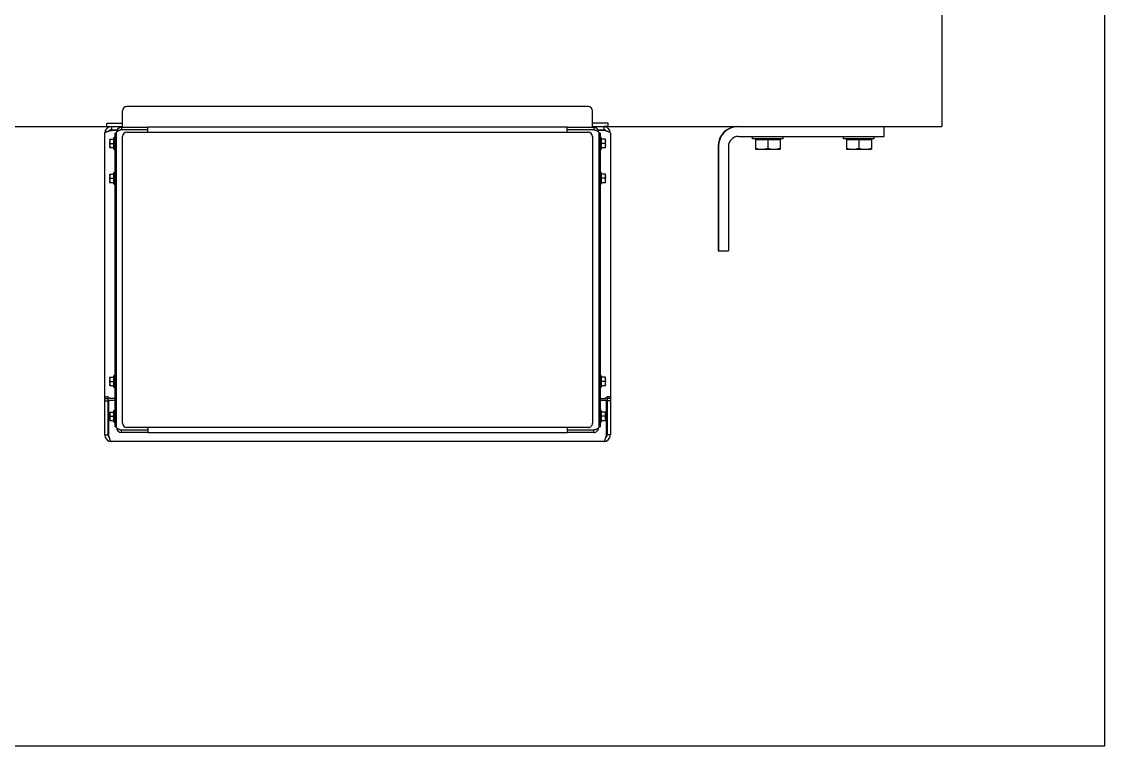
# Model space of a CAD drawing. Header units: millimetres. Extents: x 0 to 1390178, y 0 to 110113.
# Drawn here: x 719718 to 720312, y 31331 to 31728 of the extents above; entities that cross this region are included whole.
import ezdxf
from ezdxf.xclip import XClip

# ---------------------------------------------------------------- set-up
doc = ezdxf.new("R2010")
doc.units = ezdxf.units.MM
doc.header["$LTSCALE"] = 100
doc.header["$XCLIPFRAME"] = 0
doc.layers.add('X - 평면도$0$M-PAD', color=8, linetype='Continuous')
doc.layers.add('X - 평면도$0$설비장비', color=6, linetype='Continuous', plot=False)

# ---------------------------------------------------------------- blocks, each defined once
blk = doc.blocks.new('X - 평면도$0$A$C7c159ae6')
at = {"layer": 'X - 평면도$0$M-PAD'}
blk.add_lwpolyline([(7.29, 0), (7.29, -1300), (-2692.71, -1300), (-2692.71, 0), (7.29, 0)], dxfattribs=at)
at = {"layer": 'X - 평면도$0$설비장비'}
for p, q in [((-81.83, -894.32), (-81.83, -960.23)), ((-275.7, -949.31), (-528.88, -949.31)), ((-531.15, -960.68), (-531.15, -951.59)), ((-273.42, -960.67), (-273.42, -951.58)), ((-946.65, -960.23), (-539.79, -960.23)), ((-539.79, -958.41), (-531.15, -958.41)), ((-539.79, -960.23), (-539.79, -958.41)), ((-539.79, -960.23), (-537.29, -960.23)), ((-537.29, -960.23), (-531.15, -960.23)), ((-537.29, -960.23), (-537.29, -962.05)), ((-531.83, -960.68), (-517.29, -960.68)), ((-531.83, -960.68), (-531.83, -962.04)), ((-287.29, -960.67), (-517.29, -960.68)), ((-517.29, -963.4), (-517.29, -960.68)), ((-287.29, -960.67), (-272.74, -960.67)), ((-287.29, -963.4), (-287.29, -960.67)), ((-264.79, -958.41), (-273.42, -958.41)), ((-273.42, -960.23), (-267.29, -960.23)), ((-272.74, -960.67), (-272.74, -962.04)), ((-264.79, -960.23), (-267.29, -960.23)), ((-267.29, -960.23), (-267.29, -962.05)), ((-264.79, -960.23), (-264.79, -958.41)), ((-264.79, -960.23), (-193.65, -960.23)), ((-193.42, -960.23), (-113.82, -960.23)), ((-113.82, -960.23), (-81.83, -960.23)), ((-113.42, -965.68), (-113.42, -960.23)), ((-540.92, -963.87), (-540.91, -963.79)), ((-540.92, -1129.32), (-540.92, -963.87)), ((-540.91, -963.79), (-540.87, -963.71)), ((-540.87, -963.71), (-540.81, -963.63)), ((-540.81, -963.63), (-540.73, -963.55)), ((-540.73, -963.55), (-540.62, -963.47)), ((-540.62, -963.47), (-540.48, -963.39)), ((-540.48, -963.39), (-540.33, -963.31)), ((-540.33, -963.31), (-540.16, -963.23)), ((-540.16, -963.23), (-539.96, -963.15)), ((-539.96, -963.15), (-539.75, -963.07)), ((-539.75, -963.07), (-539.52, -962.99)), ((-539.52, -962.99), (-539.28, -962.91)), ((-539.28, -962.91), (-539.02, -962.83)), ((-539.02, -962.83), (-538.75, -962.75)), ((-538.75, -962.75), (-538.47, -962.67)), ((-538.47, -962.67), (-538.18, -962.59)), ((-538.2, -967.27), (-535.95, -967.27)), ((-538.2, -967.27), (-538.2, -971.81)), ((-538.2, -967.98), (-538.19, -967.88)), ((-538.19, -967.88), (-538.18, -967.78)), ((-538.18, -962.59), (-537.89, -962.52)), ((-538.18, -967.78), (-538.17, -967.69)), ((-538.17, -967.69), (-538.16, -967.61)), ((-538.16, -967.61), (-538.15, -967.54)), ((-538.15, -967.54), (-538.13, -967.47)), ((-538.13, -967.47), (-538.12, -967.41)), ((-538.12, -967.41), (-538.1, -967.36)), ((-538.1, -967.36), (-538.07, -967.31)), ((-538.07, -967.31), (-538.05, -967.27)), ((-537.89, -962.52), (-537.29, -962.36)), ((-537.29, -962.05), (-534.19, -962.05)), ((-534.35, -962.36), (-537.29, -962.36)), ((-535.95, -972.59), (-535.95, -966.49)), ((-535.47, -963.86), (-534.56, -963.86)), ((-535.47, -963.86), (-535.47, -1124.77)), ((-534.55, -963.32), (-534.56, -963.4)), ((-534.56, -1125.22), (-534.56, -963.4)), ((-534.51, -963.24), (-534.55, -963.32)), ((-534.46, -963.16), (-534.51, -963.24)), ((-534.38, -963.08), (-534.46, -963.16)), ((-534.27, -963), (-534.38, -963.08)), ((-534.15, -962.92), (-534.27, -963)), ((-534.01, -962.84), (-534.15, -962.92)), ((-533.85, -962.76), (-534.01, -962.84)), ((-533.67, -962.68), (-533.85, -962.76)), ((-533.48, -962.6), (-533.67, -962.68)), ((-533.27, -962.52), (-533.48, -962.6)), ((-533.05, -962.44), (-533.27, -962.52)), ((-532.82, -962.36), (-533.05, -962.44)), ((-532.58, -962.28), (-532.82, -962.36)), ((-532.33, -962.2), (-532.58, -962.28)), ((-531.83, -962.04), (-532.33, -962.2)), ((-531.97, -962.05), (-531.85, -962.05)), ((-517.29, -962.04), (-531.83, -962.04)), ((-531.15, -1122.95), (-531.15, -965.68)), ((-528.88, -963.4), (-275.7, -963.4)), ((-272.74, -962.04), (-287.29, -962.04)), ((-273.42, -965.67), (-273.42, -1122.95)), ((-272.24, -962.2), (-272.74, -962.04)), ((-272.71, -962.05), (-272.59, -962.05)), ((-271.99, -962.28), (-272.24, -962.2)), ((-271.76, -962.36), (-271.99, -962.28)), ((-271.53, -962.44), (-271.76, -962.36)), ((-271.31, -962.52), (-271.53, -962.44)), ((-271.1, -962.6), (-271.31, -962.52)), ((-270.9, -962.68), (-271.1, -962.6)), ((-270.73, -962.76), (-270.9, -962.68)), ((-270.57, -962.84), (-270.73, -962.76)), ((-270.42, -962.92), (-270.57, -962.84)), ((-270.3, -963), (-270.42, -962.92)), ((-270.38, -962.05), (-267.29, -962.05)), ((-270.2, -963.08), (-270.3, -963)), ((-267.29, -962.36), (-270.22, -962.36)), ((-270.12, -963.16), (-270.2, -963.08)), ((-270.06, -963.24), (-270.12, -963.16)), ((-270.03, -963.32), (-270.06, -963.24)), ((-270.01, -963.4), (-270.03, -963.32)), ((-270.01, -963.4), (-270.01, -1125.22)), ((-270.01, -963.86), (-269.1, -963.86)), ((-269.1, -1124.77), (-269.1, -963.86)), ((-268.62, -966.48), (-268.62, -972.59)), ((-266.38, -967.27), (-268.62, -967.27)), ((-266.69, -962.52), (-267.29, -962.36)), ((-266.39, -962.59), (-266.69, -962.52)), ((-266.53, -967.27), (-266.5, -967.31)), ((-266.5, -967.31), (-266.47, -967.37)), ((-266.47, -967.37), (-266.45, -967.42)), ((-266.45, -967.42), (-266.44, -967.48)), ((-266.44, -967.48), (-266.42, -967.54)), ((-266.42, -967.54), (-266.41, -967.6)), ((-266.41, -967.6), (-266.4, -967.66)), ((-266.4, -967.66), (-266.4, -967.73)), ((-266.4, -967.73), (-266.39, -967.81)), ((-266.11, -962.67), (-266.39, -962.59)), ((-266.39, -967.81), (-266.38, -967.89)), ((-266.38, -971.81), (-266.38, -967.27)), ((-266.38, -967.89), (-266.38, -967.98)), ((-265.83, -962.75), (-266.11, -962.67)), ((-265.56, -962.83), (-265.83, -962.75)), ((-265.3, -962.91), (-265.56, -962.83)), ((-265.05, -962.99), (-265.3, -962.91)), ((-264.82, -963.07), (-265.05, -962.99)), ((-264.61, -963.15), (-264.82, -963.07)), ((-264.42, -963.23), (-264.61, -963.15)), ((-264.24, -963.31), (-264.42, -963.23)), ((-264.09, -963.39), (-264.24, -963.31)), ((-263.96, -963.47), (-264.09, -963.39)), ((-263.85, -963.55), (-263.96, -963.47)), ((-263.76, -963.63), (-263.85, -963.55)), ((-263.7, -963.71), (-263.76, -963.63)), ((-263.66, -963.79), (-263.7, -963.71)), ((-263.65, -963.87), (-263.66, -963.79)), ((-263.65, -963.87), (-263.65, -1129.32)), ((-193.42, -965.68), (-113.42, -965.68)), ((-185.7, -967.05), (-185.7, -965.68)), ((-168.88, -967.05), (-185.7, -967.05)), ((-184.1, -967.32), (-170.47, -967.32)), ((-184.1, -967.32), (-184.1, -972.73)), ((-183.58, -967.32), (-183.58, -967.05)), ((-177.29, -967.32), (-177.29, -972.12)), ((-170.99, -967.32), (-170.99, -967.05)), ((-170.47, -967.32), (-170.47, -972.73)), ((-168.88, -967.05), (-168.88, -965.68)), ((-135.7, -967.05), (-135.7, -965.68)), ((-118.88, -967.05), (-135.7, -967.05)), ((-134.1, -967.32), (-120.47, -967.32)), ((-134.1, -967.32), (-134.1, -972.73)), ((-133.58, -967.32), (-133.58, -967.05)), ((-127.29, -967.32), (-127.29, -972.12)), ((-120.99, -967.32), (-120.99, -967.05)), ((-120.47, -967.32), (-120.47, -972.73)), ((-118.88, -967.05), (-118.88, -965.68)), ((-538.19, -968.92), (-538.2, -968.83)), ((-538.2, -970.25), (-538.19, -970.15)), ((-538.19, -971.19), (-538.2, -971.1)), ((-538.2, -971.81), (-535.95, -971.81)), ((-538.18, -969), (-538.19, -968.92)), ((-538.19, -970.15), (-538.18, -970.05)), ((-538.18, -971.27), (-538.19, -971.19)), ((-538.18, -969.08), (-538.18, -969)), ((-538.17, -969.15), (-538.18, -969.08)), ((-538.18, -970.05), (-538.17, -969.96)), ((-538.18, -971.35), (-538.18, -971.27)), ((-538.17, -971.42), (-538.18, -971.35)), ((-538.16, -969.21), (-538.17, -969.15)), ((-538.17, -969.96), (-538.16, -969.89)), ((-538.16, -971.48), (-538.17, -971.42)), ((-538.15, -969.27), (-538.16, -969.21)), ((-538.16, -969.89), (-538.15, -969.81)), ((-538.15, -971.54), (-538.16, -971.48)), ((-538.14, -969.33), (-538.15, -969.27)), ((-538.15, -969.81), (-538.13, -969.75)), ((-538.14, -971.6), (-538.15, -971.54)), ((-538.12, -969.38), (-538.14, -969.33)), ((-538.12, -971.66), (-538.14, -971.6)), ((-538.13, -969.75), (-538.12, -969.69)), ((-538.1, -969.44), (-538.12, -969.38)), ((-538.12, -969.69), (-538.1, -969.63)), ((-538.1, -971.71), (-538.12, -971.66)), ((-538.08, -969.49), (-538.1, -969.44)), ((-538.1, -969.63), (-538.07, -969.58)), ((-538.08, -971.77), (-538.1, -971.71)), ((-538.05, -969.54), (-538.08, -969.49)), ((-538.05, -971.81), (-538.08, -971.77)), ((-538.07, -969.58), (-538.05, -969.54)), ((-538.05, -969.54), (-535.95, -969.54)), ((-266.53, -969.54), (-268.62, -969.54)), ((-268.62, -971.81), (-266.38, -971.81)), ((-266.5, -969.5), (-266.53, -969.54)), ((-266.53, -969.54), (-266.5, -969.59)), ((-266.5, -971.77), (-266.53, -971.81)), ((-266.48, -969.45), (-266.5, -969.5)), ((-266.5, -969.59), (-266.47, -969.64)), ((-266.48, -971.72), (-266.5, -971.77)), ((-266.46, -969.39), (-266.48, -969.45)), ((-266.46, -971.66), (-266.48, -971.72)), ((-266.47, -969.64), (-266.45, -969.7)), ((-266.44, -969.33), (-266.46, -969.39)), ((-266.44, -971.6), (-266.46, -971.66)), ((-266.45, -969.7), (-266.44, -969.75)), ((-266.42, -969.26), (-266.44, -969.33)), ((-266.44, -969.75), (-266.42, -969.81)), ((-266.42, -971.54), (-266.44, -971.6)), ((-266.41, -969.19), (-266.42, -969.26)), ((-266.42, -969.81), (-266.41, -969.87)), ((-266.41, -971.47), (-266.42, -971.54)), ((-266.4, -969.11), (-266.41, -969.19)), ((-266.41, -969.87), (-266.4, -969.93)), ((-266.4, -971.39), (-266.41, -971.47)), ((-266.39, -969.03), (-266.4, -969.11)), ((-266.4, -969.93), (-266.4, -970)), ((-266.4, -970), (-266.39, -970.08)), ((-266.39, -971.3), (-266.4, -971.39)), ((-266.38, -968.93), (-266.39, -969.03)), ((-266.39, -970.08), (-266.38, -970.16)), ((-266.38, -971.2), (-266.39, -971.3)), ((-266.38, -968.82), (-266.38, -968.93)), ((-266.38, -970.16), (-266.38, -970.25)), ((-266.38, -971.1), (-266.38, -971.2)), ((-204.56, -971.14), (-204.56, -1028.41)), ((-204.33, -971.14), (-204.33, -1028.41)), ((-198.88, -971.14), (-198.88, -1028.41)), ((-184.1, -972.12), (-183.39, -972.34)), ((-184.1, -972.73), (-170.47, -972.73)), ((-183.39, -972.34), (-182.71, -972.51)), ((-182.71, -972.51), (-182.03, -972.63)), ((-182.03, -972.63), (-181.36, -972.7)), ((-181.36, -972.7), (-180.7, -972.73)), ((-180.7, -972.73), (-180.03, -972.7)), ((-180.03, -972.7), (-179.36, -972.63)), ((-179.36, -972.63), (-178.68, -972.51)), ((-178.68, -972.51), (-178, -972.34)), ((-178, -972.34), (-177.29, -972.12)), ((-177.29, -972.12), (-176.57, -972.34)), ((-176.57, -972.34), (-175.89, -972.51)), ((-175.89, -972.51), (-175.22, -972.63)), ((-175.22, -972.63), (-174.55, -972.7)), ((-174.55, -972.7), (-173.88, -972.73)), ((-173.88, -972.73), (-173.21, -972.7)), ((-173.21, -972.7), (-172.54, -972.63)), ((-172.54, -972.63), (-171.87, -972.51)), ((-171.87, -972.51), (-171.18, -972.34)), ((-171.18, -972.34), (-170.47, -972.12)), ((-134.1, -972.12), (-133.39, -972.34)), ((-134.1, -972.73), (-120.47, -972.73)), ((-133.39, -972.34), (-132.71, -972.51)), ((-132.71, -972.51), (-132.03, -972.63)), ((-132.03, -972.63), (-131.36, -972.7)), ((-131.36, -972.7), (-130.7, -972.73)), ((-130.7, -972.73), (-130.03, -972.7)), ((-130.03, -972.7), (-129.36, -972.63)), ((-129.36, -972.63), (-128.68, -972.51)), ((-128.68, -972.51), (-128, -972.34)), ((-128, -972.34), (-127.29, -972.12)), ((-127.29, -972.12), (-126.57, -972.34)), ((-126.57, -972.34), (-125.89, -972.51)), ((-125.89, -972.51), (-125.22, -972.63)), ((-125.22, -972.63), (-124.55, -972.7)), ((-124.55, -972.7), (-123.88, -972.73)), ((-123.88, -972.73), (-123.21, -972.7)), ((-123.21, -972.7), (-122.54, -972.63)), ((-122.54, -972.63), (-121.87, -972.51)), ((-121.87, -972.51), (-121.18, -972.34)), ((-121.18, -972.34), (-120.47, -972.12)), ((-535.95, -991.69), (-535.95, -985.58)), ((-268.62, -985.57), (-268.62, -991.68)), ((-538.2, -986.36), (-535.95, -986.36)), ((-538.2, -986.36), (-538.2, -990.9)), ((-538.2, -987.07), (-538.19, -986.97)), ((-538.19, -988.01), (-538.2, -987.92)), ((-538.2, -989.35), (-538.19, -989.24)), ((-538.19, -990.28), (-538.2, -990.19)), ((-538.2, -990.9), (-535.95, -990.9)), ((-538.19, -986.97), (-538.18, -986.87)), ((-538.18, -988.09), (-538.19, -988.01)), ((-538.19, -989.24), (-538.18, -989.14)), ((-538.18, -990.36), (-538.19, -990.28)), ((-538.18, -986.87), (-538.17, -986.78)), ((-538.18, -988.17), (-538.18, -988.09)), ((-538.17, -988.24), (-538.18, -988.17)), ((-538.18, -989.14), (-538.17, -989.06)), ((-538.18, -990.44), (-538.18, -990.36)), ((-538.17, -990.51), (-538.18, -990.44)), ((-538.17, -986.78), (-538.16, -986.7)), ((-538.16, -988.3), (-538.17, -988.24)), ((-538.17, -989.06), (-538.16, -988.98)), ((-538.16, -990.57), (-538.17, -990.51)), ((-538.16, -986.7), (-538.15, -986.63)), ((-538.15, -988.36), (-538.16, -988.3)), ((-538.16, -988.98), (-538.15, -988.9)), ((-538.15, -990.63), (-538.16, -990.57)), ((-538.15, -986.63), (-538.13, -986.57)), ((-538.14, -988.42), (-538.15, -988.36)), ((-538.15, -988.9), (-538.13, -988.84)), ((-538.14, -990.69), (-538.15, -990.63)), ((-538.12, -988.47), (-538.14, -988.42)), ((-538.12, -990.75), (-538.14, -990.69)), ((-538.13, -986.57), (-538.12, -986.5)), ((-538.13, -988.84), (-538.12, -988.78)), ((-538.12, -986.5), (-538.1, -986.45)), ((-538.1, -988.53), (-538.12, -988.47)), ((-538.12, -988.78), (-538.1, -988.72)), ((-538.1, -990.8), (-538.12, -990.75)), ((-538.1, -986.45), (-538.07, -986.4)), ((-538.08, -988.58), (-538.1, -988.53)), ((-538.1, -988.72), (-538.07, -988.67)), ((-538.08, -990.86), (-538.1, -990.8)), ((-538.05, -988.63), (-538.08, -988.58)), ((-538.05, -990.9), (-538.08, -990.86)), ((-538.07, -986.4), (-538.05, -986.36)), ((-538.07, -988.67), (-538.05, -988.63)), ((-538.05, -988.63), (-535.95, -988.63)), ((-266.38, -986.36), (-268.62, -986.36)), ((-266.53, -988.63), (-268.62, -988.63)), ((-268.62, -990.9), (-266.38, -990.9)), ((-266.53, -986.36), (-266.5, -986.4)), ((-266.5, -988.59), (-266.53, -988.63)), ((-266.53, -988.63), (-266.5, -988.68)), ((-266.5, -990.86), (-266.53, -990.9)), ((-266.5, -986.4), (-266.47, -986.46)), ((-266.48, -988.54), (-266.5, -988.59)), ((-266.5, -988.68), (-266.47, -988.73)), ((-266.48, -990.81), (-266.5, -990.86)), ((-266.47, -986.46), (-266.45, -986.51)), ((-266.46, -988.48), (-266.48, -988.54)), ((-266.47, -988.73), (-266.45, -988.79)), ((-266.46, -990.76), (-266.48, -990.81)), ((-266.44, -988.42), (-266.46, -988.48)), ((-266.44, -990.69), (-266.46, -990.76)), ((-266.45, -986.51), (-266.44, -986.57)), ((-266.45, -988.79), (-266.44, -988.84)), ((-266.44, -986.57), (-266.42, -986.63)), ((-266.42, -988.36), (-266.44, -988.42)), ((-266.44, -988.84), (-266.42, -988.9)), ((-266.42, -990.63), (-266.44, -990.69)), ((-266.42, -986.63), (-266.41, -986.69)), ((-266.41, -988.28), (-266.42, -988.36)), ((-266.42, -988.9), (-266.41, -988.96)), ((-266.41, -990.56), (-266.42, -990.63)), ((-266.41, -986.69), (-266.4, -986.75)), ((-266.4, -988.2), (-266.41, -988.28)), ((-266.41, -988.96), (-266.4, -989.02)), ((-266.4, -990.48), (-266.41, -990.56)), ((-266.4, -986.75), (-266.4, -986.82)), ((-266.4, -986.82), (-266.39, -986.9)), ((-266.39, -988.12), (-266.4, -988.2)), ((-266.4, -989.02), (-266.4, -989.09)), ((-266.4, -989.09), (-266.39, -989.17)), ((-266.39, -990.39), (-266.4, -990.48)), ((-266.39, -986.9), (-266.38, -986.98)), ((-266.38, -988.02), (-266.39, -988.12)), ((-266.39, -989.17), (-266.38, -989.25)), ((-266.38, -990.29), (-266.39, -990.39)), ((-266.38, -990.9), (-266.38, -986.36)), ((-266.38, -986.98), (-266.38, -987.07)), ((-266.38, -987.91), (-266.38, -988.02)), ((-266.38, -989.25), (-266.38, -989.34)), ((-266.38, -990.19), (-266.38, -990.29)), ((-204.56, -1028.41), (-198.88, -1028.41)), ((-538.19, -1097.72), (-535.95, -1097.72)), ((-538.19, -1097.72), (-538.19, -1102.27)), ((-538.19, -1098.33), (-538.18, -1098.23)), ((-538.19, -1098.44), (-538.19, -1098.33)), ((-538.18, -1098.23), (-538.17, -1098.15)), ((-538.17, -1098.15), (-538.16, -1098.07)), ((-538.16, -1098.07), (-538.15, -1098)), ((-538.15, -1098), (-538.13, -1097.93)), ((-538.13, -1097.93), (-538.12, -1097.87)), ((-538.12, -1097.87), (-538.1, -1097.81)), ((-538.1, -1097.81), (-538.07, -1097.76)), ((-538.07, -1097.76), (-538.04, -1097.72)), ((-535.95, -1103.05), (-535.95, -1096.94)), ((-268.62, -1096.94), (-268.62, -1103.05)), ((-266.38, -1097.72), (-268.62, -1097.72)), ((-266.53, -1097.72), (-266.49, -1097.77)), ((-266.49, -1097.77), (-266.47, -1097.82)), ((-266.47, -1097.82), (-266.45, -1097.88)), ((-266.45, -1097.88), (-266.44, -1097.93)), ((-266.44, -1097.93), (-266.42, -1097.99)), ((-266.42, -1097.99), (-266.41, -1098.05)), ((-266.41, -1098.05), (-266.4, -1098.12)), ((-266.4, -1098.12), (-266.4, -1098.19)), ((-266.4, -1098.19), (-266.39, -1098.26)), ((-266.39, -1098.26), (-266.38, -1098.34)), ((-266.38, -1102.27), (-266.38, -1097.72)), ((-266.38, -1098.34), (-266.38, -1098.43)), ((-538.19, -1099.37), (-538.19, -1099.28)), ((-538.18, -1099.45), (-538.19, -1099.37)), ((-538.19, -1100.6), (-538.18, -1100.51)), ((-538.19, -1100.71), (-538.19, -1100.6)), ((-538.19, -1101.64), (-538.19, -1101.55)), ((-538.18, -1101.73), (-538.19, -1101.64)), ((-538.19, -1102.27), (-535.95, -1102.27)), ((-538.18, -1099.53), (-538.18, -1099.45)), ((-538.17, -1099.6), (-538.18, -1099.53)), ((-538.18, -1100.51), (-538.17, -1100.42)), ((-538.18, -1101.8), (-538.18, -1101.73)), ((-538.17, -1101.87), (-538.18, -1101.8)), ((-538.16, -1099.66), (-538.17, -1099.6)), ((-538.17, -1100.42), (-538.16, -1100.34)), ((-538.16, -1101.93), (-538.17, -1101.87)), ((-538.15, -1099.72), (-538.16, -1099.66)), ((-538.16, -1100.34), (-538.15, -1100.27)), ((-538.15, -1101.99), (-538.16, -1101.93)), ((-538.14, -1099.78), (-538.15, -1099.72)), ((-538.15, -1100.27), (-538.13, -1100.2)), ((-538.14, -1102.05), (-538.15, -1101.99)), ((-538.12, -1099.84), (-538.14, -1099.78)), ((-538.12, -1102.11), (-538.14, -1102.05)), ((-538.13, -1100.2), (-538.12, -1100.14)), ((-538.1, -1099.89), (-538.12, -1099.84)), ((-538.12, -1100.14), (-538.1, -1100.09)), ((-538.1, -1102.17), (-538.12, -1102.11)), ((-538.08, -1099.95), (-538.1, -1099.89)), ((-538.1, -1100.09), (-538.07, -1100.04)), ((-538.08, -1102.22), (-538.1, -1102.17)), ((-538.04, -1099.99), (-538.08, -1099.95)), ((-538.04, -1102.27), (-538.08, -1102.22)), ((-538.07, -1100.04), (-538.04, -1099.99)), ((-538.04, -1099.99), (-535.95, -1099.99)), ((-266.53, -1099.99), (-268.62, -1099.99)), ((-268.62, -1102.27), (-266.38, -1102.27)), ((-266.5, -1099.95), (-266.53, -1099.99)), ((-266.53, -1099.99), (-266.49, -1100.04)), ((-266.5, -1102.22), (-266.53, -1102.27)), ((-266.47, -1099.9), (-266.5, -1099.95)), ((-266.47, -1102.17), (-266.5, -1102.22)), ((-266.49, -1100.04), (-266.47, -1100.09)), ((-266.45, -1099.85), (-266.47, -1099.9)), ((-266.47, -1100.09), (-266.45, -1100.15)), ((-266.45, -1102.12), (-266.47, -1102.17)), ((-266.44, -1099.79), (-266.45, -1099.85)), ((-266.45, -1100.15), (-266.44, -1100.21)), ((-266.44, -1102.06), (-266.45, -1102.12)), ((-266.42, -1099.72), (-266.44, -1099.79)), ((-266.44, -1100.21), (-266.42, -1100.26)), ((-266.42, -1101.99), (-266.44, -1102.06)), ((-266.41, -1099.65), (-266.42, -1099.72)), ((-266.42, -1100.26), (-266.41, -1100.32)), ((-266.41, -1101.92), (-266.42, -1101.99)), ((-266.4, -1099.57), (-266.41, -1099.65)), ((-266.41, -1100.32), (-266.4, -1100.39)), ((-266.4, -1101.84), (-266.41, -1101.92)), ((-266.39, -1099.48), (-266.4, -1099.57)), ((-266.4, -1100.39), (-266.4, -1100.46)), ((-266.4, -1100.46), (-266.39, -1100.53)), ((-266.39, -1101.75), (-266.4, -1101.84)), ((-266.38, -1099.38), (-266.39, -1099.48)), ((-266.39, -1100.53), (-266.38, -1100.62)), ((-266.38, -1101.66), (-266.39, -1101.75)), ((-266.38, -1099.28), (-266.38, -1099.38)), ((-266.38, -1100.62), (-266.38, -1100.71)), ((-266.38, -1101.55), (-266.38, -1101.66)), ((-540.92, -1109.32), (-539.02, -1109.32)), ((-540.75, -1109.32), (-540.74, -1109.22)), ((-540.74, -1109.22), (-540.73, -1109.11)), ((-540.73, -1109.11), (-540.71, -1109.01)), ((-540.71, -1109.01), (-540.68, -1108.9)), ((-540.68, -1108.9), (-540.65, -1108.8)), ((-540.65, -1108.8), (-540.6, -1108.71)), ((-540.6, -1108.71), (-540.55, -1108.62)), ((-540.55, -1108.62), (-540.49, -1108.53)), ((-540.49, -1108.53), (-540.41, -1108.46)), ((-540.41, -1108.46), (-540.32, -1108.4)), ((-540.32, -1108.4), (-540.22, -1108.35)), ((-540.22, -1108.35), (-540.11, -1108.31)), ((-540.11, -1108.31), (-539.99, -1108.29)), ((-539.99, -1108.29), (-539.86, -1108.28)), ((-539.86, -1108.28), (-539.72, -1108.29)), ((-539.72, -1108.29), (-539.58, -1108.31)), ((-539.58, -1108.31), (-539.43, -1108.35)), ((-539.43, -1108.35), (-539.29, -1108.4)), ((-539.29, -1108.4), (-539.15, -1108.46)), ((-539.15, -1108.46), (-539.01, -1108.53)), ((-539.1, -1129.32), (-539.1, -1109.32)), ((-539.02, -1109.32), (-539.01, -1109.15)), ((-539.01, -1108.53), (-538.89, -1108.62)), ((-539.01, -1109.15), (-539, -1109)), ((-539, -1109), (-538.98, -1108.86)), ((-538.98, -1108.86), (-538.95, -1108.73)), ((-538.95, -1108.73), (-538.92, -1108.63)), ((-538.92, -1108.63), (-538.91, -1108.6)), ((-538.89, -1108.62), (-538.78, -1108.71)), ((-538.8, -1110.23), (-535.47, -1110.23)), ((-538.8, -1110.23), (-538.8, -1129.32)), ((-538.78, -1108.71), (-538.68, -1108.8)), ((-538.68, -1108.8), (-538.59, -1108.9)), ((-538.59, -1108.9), (-538.52, -1109.01)), ((-538.52, -1109.01), (-538.46, -1109.11)), ((-538.46, -1109.11), (-538.42, -1109.22)), ((-538.42, -1109.22), (-538.39, -1109.32)), ((-535.47, -1109.32), (-538.39, -1109.32)), ((-269.1, -1109.32), (-266.19, -1109.32)), ((-269.1, -1110.23), (-265.78, -1110.23)), ((-266.19, -1109.32), (-266.16, -1109.22)), ((-266.16, -1109.22), (-266.11, -1109.11)), ((-266.11, -1109.11), (-266.05, -1109.01)), ((-266.05, -1109.01), (-265.98, -1108.9)), ((-265.98, -1108.9), (-265.9, -1108.8)), ((-265.9, -1108.8), (-265.8, -1108.71)), ((-265.8, -1108.71), (-265.68, -1108.62)), ((-265.78, -1129.32), (-265.78, -1110.23)), ((-265.68, -1108.62), (-265.56, -1108.53)), ((-265.66, -1108.6), (-265.65, -1108.63)), ((-265.65, -1108.63), (-265.62, -1108.73)), ((-265.62, -1108.73), (-265.6, -1108.86)), ((-265.6, -1108.86), (-265.58, -1109)), ((-265.58, -1109), (-265.56, -1109.15)), ((-265.56, -1108.53), (-265.42, -1108.46)), ((-265.56, -1109.15), (-265.55, -1109.32)), ((-263.65, -1109.32), (-265.55, -1109.32)), ((-265.47, -1109.32), (-265.47, -1129.32)), ((-265.42, -1108.46), (-265.28, -1108.4)), ((-265.28, -1108.4), (-265.14, -1108.35)), ((-265.14, -1108.35), (-264.99, -1108.31)), ((-264.99, -1108.31), (-264.85, -1108.29)), ((-264.85, -1108.29), (-264.72, -1108.28)), ((-264.72, -1108.28), (-264.59, -1108.29)), ((-264.59, -1108.29), (-264.46, -1108.31)), ((-264.46, -1108.31), (-264.35, -1108.35)), ((-264.35, -1108.35), (-264.25, -1108.4)), ((-264.25, -1108.4), (-264.16, -1108.46)), ((-264.16, -1108.46), (-264.09, -1108.53)), ((-264.09, -1108.53), (-264.02, -1108.62)), ((-264.02, -1108.62), (-263.97, -1108.71)), ((-263.97, -1108.71), (-263.93, -1108.8)), ((-263.93, -1108.8), (-263.89, -1108.9)), ((-263.89, -1108.9), (-263.87, -1109.01)), ((-263.87, -1109.01), (-263.85, -1109.11)), ((-263.85, -1109.11), (-263.83, -1109.22)), ((-263.83, -1109.22), (-263.82, -1109.32)), ((-540.92, -1110.7), (-539.1, -1110.7)), ((-535.95, -1122.14), (-535.95, -1116.03)), ((-268.62, -1116.03), (-268.62, -1122.14)), ((-263.65, -1110.7), (-265.47, -1110.7)), ((-538.19, -1116.81), (-535.95, -1116.81)), ((-538.19, -1116.81), (-538.19, -1121.36)), ((-538.19, -1117.42), (-538.18, -1117.32)), ((-538.19, -1117.53), (-538.19, -1117.42)), ((-538.19, -1118.46), (-538.19, -1118.37)), ((-538.18, -1118.54), (-538.19, -1118.46)), ((-538.19, -1119.69), (-538.18, -1119.6)), ((-538.19, -1119.8), (-538.19, -1119.69)), ((-538.19, -1120.73), (-538.19, -1120.64)), ((-538.18, -1120.82), (-538.19, -1120.73)), ((-538.19, -1121.36), (-535.95, -1121.36)), ((-538.18, -1117.32), (-538.17, -1117.24)), ((-538.18, -1118.62), (-538.18, -1118.54)), ((-538.17, -1118.69), (-538.18, -1118.62)), ((-538.18, -1119.6), (-538.17, -1119.51)), ((-538.18, -1120.89), (-538.18, -1120.82)), ((-538.17, -1120.96), (-538.18, -1120.89)), ((-538.17, -1117.24), (-538.16, -1117.16)), ((-538.16, -1118.75), (-538.17, -1118.69)), ((-538.17, -1119.51), (-538.16, -1119.43)), ((-538.16, -1121.03), (-538.17, -1120.96)), ((-538.16, -1117.16), (-538.15, -1117.09)), ((-538.15, -1118.81), (-538.16, -1118.75)), ((-538.16, -1119.43), (-538.15, -1119.36)), ((-538.15, -1121.09), (-538.16, -1121.03)), ((-538.15, -1117.09), (-538.13, -1117.02)), ((-538.14, -1118.87), (-538.15, -1118.81)), ((-538.15, -1119.36), (-538.13, -1119.29)), ((-538.14, -1121.14), (-538.15, -1121.09)), ((-538.12, -1118.93), (-538.14, -1118.87)), ((-538.12, -1121.2), (-538.14, -1121.14)), ((-538.13, -1117.02), (-538.12, -1116.96)), ((-538.13, -1119.29), (-538.12, -1119.23)), ((-538.12, -1116.96), (-538.1, -1116.9)), ((-538.1, -1118.98), (-538.12, -1118.93)), ((-538.12, -1119.23), (-538.1, -1119.18)), ((-538.1, -1121.26), (-538.12, -1121.2)), ((-538.1, -1116.9), (-538.07, -1116.85)), ((-538.08, -1119.04), (-538.1, -1118.98)), ((-538.1, -1119.18), (-538.07, -1119.13)), ((-538.08, -1121.31), (-538.1, -1121.26)), ((-538.04, -1119.09), (-538.08, -1119.04)), ((-538.04, -1121.36), (-538.08, -1121.31)), ((-538.07, -1116.85), (-538.04, -1116.81)), ((-538.07, -1119.13), (-538.04, -1119.09)), ((-538.04, -1119.09), (-535.95, -1119.09)), ((-266.38, -1116.81), (-268.62, -1116.81)), ((-266.53, -1119.08), (-268.62, -1119.08)), ((-268.62, -1121.36), (-266.38, -1121.36)), ((-266.53, -1116.81), (-266.49, -1116.86)), ((-266.5, -1119.04), (-266.53, -1119.08)), ((-266.53, -1119.08), (-266.49, -1119.13)), ((-266.5, -1121.31), (-266.53, -1121.36)), ((-266.47, -1118.99), (-266.5, -1119.04)), ((-266.47, -1121.27), (-266.5, -1121.31)), ((-266.49, -1116.86), (-266.47, -1116.91)), ((-266.49, -1119.13), (-266.47, -1119.18)), ((-266.47, -1116.91), (-266.45, -1116.97)), ((-266.45, -1118.94), (-266.47, -1118.99)), ((-266.47, -1119.18), (-266.45, -1119.24)), ((-266.45, -1121.21), (-266.47, -1121.27)), ((-266.45, -1116.97), (-266.44, -1117.03)), ((-266.44, -1118.88), (-266.45, -1118.94)), ((-266.45, -1119.24), (-266.44, -1119.3)), ((-266.44, -1121.15), (-266.45, -1121.21)), ((-266.44, -1117.03), (-266.42, -1117.08)), ((-266.42, -1118.81), (-266.44, -1118.88)), ((-266.44, -1119.3), (-266.42, -1119.36)), ((-266.42, -1121.08), (-266.44, -1121.15)), ((-266.42, -1117.08), (-266.41, -1117.14)), ((-266.41, -1118.74), (-266.42, -1118.81)), ((-266.42, -1119.36), (-266.41, -1119.41)), ((-266.41, -1121.01), (-266.42, -1121.08)), ((-266.41, -1117.14), (-266.4, -1117.21)), ((-266.4, -1118.66), (-266.41, -1118.74)), ((-266.41, -1119.41), (-266.4, -1119.48)), ((-266.4, -1120.93), (-266.41, -1121.01)), ((-266.4, -1117.21), (-266.4, -1117.28)), ((-266.4, -1117.28), (-266.39, -1117.35)), ((-266.39, -1118.57), (-266.4, -1118.66)), ((-266.4, -1119.48), (-266.4, -1119.55)), ((-266.4, -1119.55), (-266.39, -1119.62)), ((-266.39, -1120.84), (-266.4, -1120.93)), ((-266.39, -1117.35), (-266.38, -1117.44)), ((-266.38, -1118.48), (-266.39, -1118.57)), ((-266.39, -1119.62), (-266.38, -1119.71)), ((-266.38, -1120.75), (-266.39, -1120.84)), ((-266.38, -1121.36), (-266.38, -1116.81)), ((-266.38, -1117.44), (-266.38, -1117.53)), ((-266.38, -1118.37), (-266.38, -1118.48)), ((-266.38, -1119.71), (-266.38, -1119.8)), ((-266.38, -1120.64), (-266.38, -1120.75)), ((-535.47, -1124.77), (-534.56, -1124.77)), ((-534.56, -1125.22), (-534.55, -1125.3)), ((-534.55, -1125.3), (-534.51, -1125.38)), ((-534.51, -1125.38), (-534.45, -1125.46)), ((-534.45, -1125.46), (-534.37, -1125.54)), ((-534.37, -1125.54), (-534.27, -1125.62)), ((-534.27, -1125.62), (-534.15, -1125.7)), ((-534.15, -1125.7), (-534.01, -1125.78)), ((-534.01, -1125.78), (-533.85, -1125.86)), ((-533.85, -1125.86), (-533.67, -1125.94)), ((-533.67, -1125.94), (-533.47, -1126.02)), ((-533.47, -1126.02), (-533.27, -1126.1)), ((-533.27, -1126.1), (-533.05, -1126.18)), ((-533.05, -1126.18), (-532.82, -1126.26)), ((-532.82, -1126.26), (-532.58, -1126.35)), ((-532.58, -1126.35), (-532.33, -1126.43)), ((-532.33, -1126.43), (-532.08, -1126.51)), ((-532.08, -1126.51), (-531.83, -1126.59)), ((-531.83, -1126.59), (-517.29, -1126.59)), ((-531.83, -1127.95), (-531.83, -1126.59)), ((-517.29, -1127.95), (-531.83, -1127.95)), ((-275.69, -1125.22), (-528.88, -1125.22)), ((-517.29, -1125.22), (-517.29, -1127.95)), ((-517.29, -1127.95), (-287.29, -1127.95)), ((-287.29, -1125.22), (-287.29, -1127.95)), ((-287.29, -1126.58), (-272.74, -1126.58)), ((-272.74, -1127.95), (-287.29, -1127.95)), ((-272.74, -1126.58), (-272.24, -1126.42)), ((-272.74, -1127.95), (-272.74, -1126.58)), ((-272.24, -1126.42), (-271.99, -1126.34)), ((-271.99, -1126.34), (-271.75, -1126.26)), ((-271.75, -1126.26), (-271.52, -1126.18)), ((-271.52, -1126.18), (-271.3, -1126.1)), ((-271.3, -1126.1), (-271.1, -1126.02)), ((-271.1, -1126.02), (-270.9, -1125.94)), ((-270.9, -1125.94), (-270.72, -1125.86)), ((-270.72, -1125.86), (-270.56, -1125.78)), ((-270.56, -1125.78), (-270.42, -1125.7)), ((-270.42, -1125.7), (-270.3, -1125.62)), ((-270.3, -1125.62), (-270.2, -1125.54)), ((-270.2, -1125.54), (-270.12, -1125.46)), ((-270.12, -1125.46), (-270.06, -1125.38)), ((-270.06, -1125.38), (-270.02, -1125.3)), ((-270.02, -1125.3), (-270.01, -1125.22)), ((-270.01, -1124.77), (-269.1, -1124.77)), ((-540.92, -1129.32), (-539.1, -1129.32)), ((-538.64, -1129.92), (-538.8, -1129.32)), ((-538.56, -1130.21), (-538.64, -1129.92)), ((-538.48, -1130.5), (-538.56, -1130.21)), ((-538.4, -1130.78), (-538.48, -1130.5)), ((-538.32, -1131.05), (-538.4, -1130.78)), ((-538.24, -1131.31), (-538.32, -1131.05)), ((-538.16, -1131.55), (-538.24, -1131.31)), ((-538.08, -1131.78), (-538.16, -1131.55)), ((-538, -1132), (-538.08, -1131.78)), ((-537.92, -1132.19), (-538, -1132)), ((-537.84, -1132.36), (-537.92, -1132.19)), ((-537.76, -1132.52), (-537.84, -1132.36)), ((-537.68, -1132.65), (-537.76, -1132.52)), ((-537.6, -1132.76), (-537.68, -1132.65)), ((-537.52, -1132.85), (-537.6, -1132.76)), ((-537.45, -1132.91), (-537.52, -1132.85)), ((-537.37, -1132.94), (-537.45, -1132.91)), ((-537.29, -1132.96), (-537.37, -1132.94)), ((-267.29, -1132.96), (-537.29, -1132.96)), ((-267.29, -1132.96), (-267.21, -1132.94)), ((-267.21, -1132.94), (-267.13, -1132.91)), ((-267.13, -1132.91), (-267.05, -1132.85)), ((-267.05, -1132.85), (-266.97, -1132.76)), ((-266.97, -1132.76), (-266.89, -1132.65)), ((-266.89, -1132.65), (-266.81, -1132.52)), ((-266.81, -1132.52), (-266.73, -1132.36)), ((-266.73, -1132.36), (-266.65, -1132.19)), ((-266.65, -1132.19), (-266.57, -1132)), ((-266.57, -1132), (-266.49, -1131.78)), ((-266.49, -1131.78), (-266.41, -1131.55)), ((-266.41, -1131.55), (-266.33, -1131.31)), ((-266.33, -1131.31), (-266.25, -1131.05)), ((-266.25, -1131.05), (-266.17, -1130.78)), ((-266.17, -1130.78), (-266.1, -1130.5)), ((-266.1, -1130.5), (-266.02, -1130.21)), ((-266.02, -1130.21), (-265.94, -1129.92)), ((-265.94, -1129.92), (-265.78, -1129.32)), ((-263.65, -1129.32), (-265.47, -1129.32))]:
    blk.add_line(p, q, dxfattribs=at)
for centre, radius, start, end in [((-528.88, -951.59), 2.27, 90.0003, 180.0003), ((-275.7, -951.58), 2.27, 0.0003, 90.0003), ((-537.29, -963.87), 3.64, 90, 180), ((-531.83, -963.4), 2.73, 90.0003, 180.0003), ((-272.74, -963.4), 2.73, 0.0003, 90.0003), ((-267.29, -963.87), 3.64, 0, 90), ((-193.65, -971.14), 10.91, 90, 180), ((-193.42, -971.14), 10.91, 90, 180), ((-537.29, -963.87), 1.82, 90, 141.87437), ((-535.71, -966.49), 0.241, 0.0003, 180.0003), ((-531.83, -963.4), 1.36, 90.0003, 125.67972), ((-528.88, -965.68), 2.27, 90.0003, 180.0003), ((-275.7, -965.67), 2.27, 0.0003, 90.0003), ((-272.74, -963.4), 1.36, 54.32274, 90.0003), ((-268.86, -966.48), 0.241, 0.0003, 180.0003), ((-267.29, -963.87), 1.82, 38.12563, 90), ((-193.42, -971.14), 5.45, 90, 180), ((-535.71, -972.59), 0.241, 180.0003, 0.0003), ((-268.86, -972.59), 0.241, 180.0003, 0.0003), ((-535.71, -985.58), 0.241, 0.0003, 180.0003), ((-268.86, -985.57), 0.241, 0.0003, 180.0003), ((-535.71, -991.69), 0.241, 180.0003, 0.0003), ((-268.86, -991.68), 0.241, 180.0003, 0.0003), ((-535.71, -1096.94), 0.241, 0.0003, 180.0003), ((-268.86, -1096.94), 0.241, 0.0003, 180.0003), ((-535.71, -1103.05), 0.241, 180.0003, 0.0003), ((-268.86, -1103.05), 0.241, 180.0003, 0.0003), ((-535.71, -1116.03), 0.241, 0.0003, 180.0003), ((-268.86, -1116.03), 0.241, 0.0003, 180.0003), ((-535.71, -1122.14), 0.241, 180.0003, 0.0003), ((-268.86, -1122.14), 0.241, 180.0003, 0.0003), ((-531.83, -1125.22), 2.73, 180.0003, 270.0003), ((-531.83, -1125.22), 1.36, 234.32274, 270.0003), ((-528.88, -1122.95), 2.27, 180.0003, 270.0003), ((-275.69, -1122.95), 2.27, 270.0003, 0.0003), ((-272.74, -1125.22), 2.73, 270.0003, 0.0003), ((-272.74, -1125.22), 1.36, 270.0003, 305.67972), ((-537.29, -1129.32), 3.64, 180, 270), ((-537.29, -1129.32), 1.82, 180, 231.87437), ((-267.29, -1129.32), 3.64, 270, 0), ((-267.29, -1129.32), 1.82, 308.12563, 0)]:
    blk.add_arc(centre, radius, start, end, dxfattribs=at)
blk = doc.blocks.new('X - 평면도', base_point=(-475.36, -286.73))
blk.add_blockref('X - 평면도$0$A$C7c159ae6', (1075554.69, 48523.12))

msp = doc.modelspace()

# ---------------------------------------------------------------- block references
ref = msp.add_blockref('X - 평면도', (-355725.28, -16179.14))
XClip(ref).set_block_clipping_path([(1027249.9161542748, 15892.4151621381), (1111249.9161542747, 75292.4151621381)])

doc.saveas('drawing.dxf')
